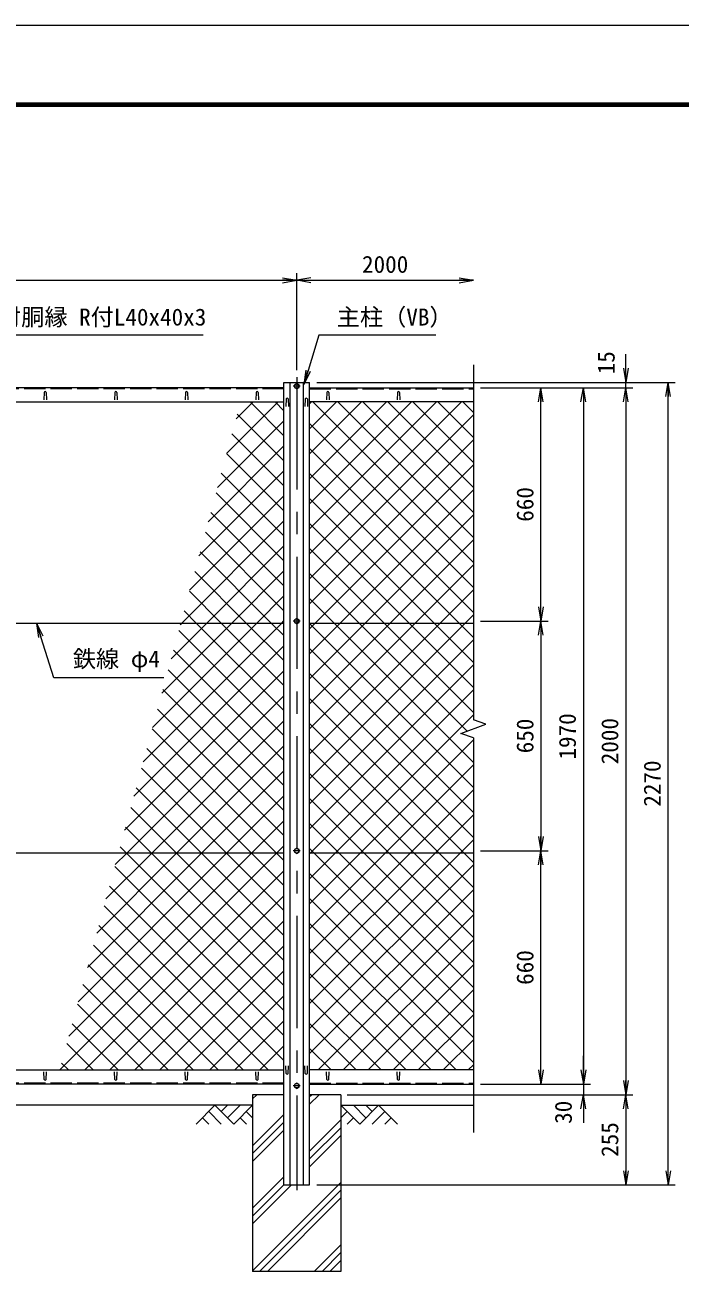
# Model space of a CAD drawing. Units: millimetres, scale not verified. Extents: x -4210 to 4210, y -2972 to 2972.
# Drawn here: x -2144 to -290, y -564 to 2972 of the extents above; entities that cross this region are included whole.
import ezdxf
from ezdxf.enums import TextEntityAlignment as Align

# ---------------------------------------------------------------- set-up
doc = ezdxf.new("R2010")
doc.units = ezdxf.units.MM
doc.header["$LTSCALE"] = 10
doc.linetypes.add('DASHED', pattern=[7.5, 6, -1.5])
doc.linetypes.add('USER1', pattern=[50.8, 31.75, -6.35, 6.35, -6.35])
for name, color, linetype, lineweight in [('0-0_D-STR1', 1, 'Continuous', 18), ('0-1_D-BMK', 2, 'USER1', 13), ('0-2_D-STR-DIM', 7, 'Continuous', 13), ('0-3_D-STR3', 3, 'Continuous', 13), ('0-4_D-BGD', 7, 'Continuous', 18), ('0-5_D-STR4', 7, 'Continuous', 18), ('0-6_D-STR-TXT', 7, 'Continuous', 13), ('0-7_0', 7, 'Continuous', 18), ('0-9_D-STR2', 7, 'Continuous', 13), ('0-A_D-DCR-HCH', 7, 'Continuous', 13), ('0-B_D-TTL', 7, 'Continuous', 18)]:
    doc.layers.add(name, color=color, linetype=linetype, lineweight=lineweight)
doc.styles.add('ＭＳ ゴシック', font='')
doc.styles.get('ＭＳ ゴシック').set_extended_font_data('MS Gothic')

# ---------------------------------------------------------------- blocks, each defined once
blk = doc.blocks.new('_Open')
at = {"layer": '0-7_0'}
blk.add_line((-10, 1.667), (0, 0), dxfattribs=at)
blk.add_lwpolyline([(-10, -1.667), (0, 0), (-10, 0)], dxfattribs=at)

msp = doc.modelspace()

# ---------------------------------------------------------------- linework, layer by layer
at = {"layer": '0-0_D-STR1'}
for p, q in [((-1411.47, 1945.65), (-3342.47, 1945.65)), ((-1393.97, -309.35), (-1393.97, 1960.65)), ((-1355.97, -309.35), (-1355.97, 1960.65)), ((-1338.47, -309.35), (-1338.47, 1960.65)), ((-1338.47, 1945.65), (-874.97, 1945.65)), ((-2089.97, 1932.52), (-2090.72, 1911.02)), ((-2083.97, 1932.52), (-2083.22, 1911.02)), ((-1889.97, 1932.52), (-1890.72, 1911.02)), ((-1883.97, 1932.52), (-1883.22, 1911.02)), ((-1689.97, 1932.52), (-1690.72, 1911.02)), ((-1683.97, 1932.52), (-1683.22, 1911.02)), ((-1489.97, 1932.52), (-1490.72, 1911.02)), ((-1483.97, 1932.52), (-1483.22, 1911.02)), ((-1404.97, 1914.02), (-1405.72, 1892.52)), ((-1398.97, 1914.02), (-1398.22, 1892.52)), ((-1350.97, 1914.02), (-1351.72, 1892.52)), ((-1344.97, 1914.02), (-1344.22, 1892.52)), ((-1289.97, 1932.52), (-1290.72, 1911.02)), ((-1283.97, 1932.52), (-1283.22, 1911.02)), ((-1089.97, 1932.52), (-1090.72, 1911.02)), ((-1083.97, 1932.52), (-1083.22, 1911.02)), ((-3342.47, 1905.65), (-1411.47, 1905.65)), ((-874.97, 1905.65), (-1338.47, 1905.65)), ((-3342.47, 15.65), (-1411.47, 15.65)), ((-2089.97, -11.23), (-2090.72, 10.27)), ((-2083.97, -11.23), (-2083.22, 10.27)), ((-1889.97, -11.23), (-1890.72, 10.27)), ((-1883.97, -11.23), (-1883.22, 10.27)), ((-1689.97, -11.23), (-1690.72, 10.27)), ((-1683.97, -11.23), (-1683.22, 10.27)), ((-1489.97, -11.23), (-1490.72, 10.27)), ((-1483.97, -11.23), (-1483.22, 10.27)), ((-1404.97, 5.98), (-1405.72, 27.48)), ((-1398.97, 5.98), (-1398.22, 27.48)), ((-1350.97, 5.98), (-1351.72, 27.48)), ((-1344.97, 5.98), (-1344.22, 27.48)), ((-874.97, 15.65), (-1338.47, 15.65)), ((-1289.97, -11.23), (-1290.72, 10.27)), ((-1283.97, -11.23), (-1283.22, 10.27)), ((-1089.97, -11.23), (-1090.72, 10.27)), ((-1083.97, -11.23), (-1083.22, 10.27)), ((-1411.47, -24.35), (-3342.47, -24.35)), ((-1338.47, -24.35), (-874.97, -24.35)), ((-1411.47, -309.35), (-1338.47, -309.35))]:
    msp.add_line(p, q, dxfattribs=at)
at = {"layer": '0-0_D-STR1', "linetype": 'DASHED'}
for p, q in [((-1411.47, 1942.65), (-3342.47, 1942.65)), ((-1338.47, 1942.65), (-874.97, 1942.65)), ((-1411.47, -21.35), (-3342.47, -21.35)), ((-1338.47, -21.35), (-874.97, -21.35))]:
    msp.add_line(p, q, dxfattribs=at)
at = {"layer": '0-0_D-STR1'}
msp.add_lwpolyline([(-1411.47, -309.35), (-1411.47, 1960.65), (-1338.47, 1960.65)], dxfattribs=at)
for centre, start, end in [((-2086.97, 1931.27), 22.61986, 157.38014), ((-1886.97, 1931.27), 22.61986, 157.38014), ((-1686.97, 1931.27), 22.61986, 157.38014), ((-1486.97, 1931.27), 22.61986, 157.38014), ((-1401.97, 1912.77), 22.61986, 157.38014), ((-1347.97, 1912.77), 22.61986, 157.38014), ((-1286.97, 1931.27), 22.61986, 157.38014), ((-1086.97, 1931.27), 22.61986, 157.38014), ((-1401.97, 7.23), 202.61986, 337.38014), ((-1347.97, 7.23), 202.61986, 337.38014), ((-2086.97, -9.98), 202.61986, 337.38014), ((-1886.97, -9.98), 202.61986, 337.38014), ((-1686.97, -9.98), 202.61986, 337.38014), ((-1486.97, -9.98), 202.61986, 337.38014), ((-1286.97, -9.98), 202.61986, 337.38014), ((-1086.97, -9.98), 202.61986, 337.38014)]:
    msp.add_arc(centre, 3.25, start, end, dxfattribs=at)
at = {"layer": '0-1_D-BMK'}
for p, q in [((-1364.97, 1950.15), (-1384.97, 1950.15)), ((-1374.97, 1975.65), (-1374.97, -324.35)), ((-1364.97, 1285.65), (-1384.97, 1285.65)), ((-1364.97, 635.65), (-1384.97, 635.65)), ((-1364.97, -28.85), (-1384.97, -28.85))]:
    msp.add_line(p, q, dxfattribs=at)
at = {"layer": '0-2_D-STR-DIM'}
for p, q in [((-1374.97, 1995.65), (-1374.97, 2269.43)), ((-1374.97, 1995.65), (-1374.97, 2269.43)), ((-3374.97, 2249.43), (-1374.97, 2249.43)), ((-1374.97, 2249.43), (-874.97, 2249.43)), ((-443.93, 2000.65), (-443.93, 2040.65)), ((-874.97, 2010.1), (-874.97, 1006.3)), ((-1318.47, 1960.65), (-423.93, 1960.65)), ((-1318.47, 1960.65), (-303.93, 1960.65)), ((-854.97, 1945.65), (-663.93, 1945.65)), ((-854.97, 1945.65), (-543.93, 1945.65)), ((-854.97, 1945.65), (-423.93, 1945.65)), ((-854.97, 1945.65), (-423.93, 1945.65)), ((-683.93, 1285.65), (-683.93, 1945.65)), ((-563.93, 1945.65), (-563.93, -24.35)), ((-443.93, 1945.65), (-443.93, 1960.65)), ((-443.93, 1945.65), (-443.93, -54.35)), ((-323.93, -309.35), (-323.93, 1960.65)), ((-443.93, 1905.65), (-443.93, 1865.65)), ((-854.97, 1285.65), (-663.93, 1285.65)), ((-854.97, 1285.65), (-663.93, 1285.65)), ((-683.93, 1285.65), (-683.93, 635.65)), ((-910.21, 967.82), (-839.74, 993.47)), ((-839.74, 993.47), (-874.97, 1006.3)), ((-874.97, 954.99), (-910.21, 967.82)), ((-874.97, 954.99), (-874.97, -161.66)), ((-854.97, 635.65), (-663.93, 635.65)), ((-854.97, 635.65), (-663.93, 635.65)), ((-683.93, -24.35), (-683.93, 635.65)), ((-563.93, 15.65), (-563.93, 55.65)), ((-854.97, -24.35), (-663.93, -24.35)), ((-854.97, -24.35), (-543.93, -24.35)), ((-854.97, -24.35), (-543.93, -24.35)), ((-563.93, -24.35), (-563.93, -54.35)), ((-1232.2, -54.35), (-423.93, -54.35)), ((-1229.97, -54.35), (-543.93, -54.35)), ((-1229.97, -54.35), (-423.93, -54.35)), ((-443.93, -54.35), (-443.93, -309.35)), ((-563.93, -94.35), (-563.93, -134.35)), ((-1318.47, -309.35), (-423.93, -309.35)), ((-1318.47, -309.35), (-303.93, -309.35))]:
    msp.add_line(p, q, dxfattribs=at)
at = {"layer": '0-3_D-STR3'}
for p, q in [((-1374.97, 1957.65), (-1381.47, 1953.9)), ((-1381.47, 1953.9), (-1381.47, 1946.39)), ((-1381.47, 1946.39), (-1374.97, 1942.64)), ((-1368.47, 1953.9), (-1374.97, 1957.65)), ((-1374.97, 1942.64), (-1368.47, 1946.39)), ((-1368.47, 1946.39), (-1368.47, 1953.9)), ((-1411.47, 1278.9), (-3342.47, 1278.9)), ((-874.97, 1278.9), (-1338.47, 1278.9)), ((-1374.97, 643.15), (-1381.47, 639.4)), ((-1381.47, 639.4), (-1381.47, 631.89)), ((-1368.47, 639.4), (-1374.97, 643.15)), ((-1368.47, 631.89), (-1368.47, 639.4)), ((-1411.47, 628.9), (-3342.47, 628.9)), ((-1381.47, 631.89), (-1374.97, 628.14)), ((-1374.97, 628.14), (-1368.47, 631.89)), ((-874.97, 628.9), (-1338.47, 628.9)), ((-1374.97, -21.35), (-1381.47, -25.1)), ((-1381.47, -25.1), (-1381.47, -32.61)), ((-1381.47, -32.61), (-1374.97, -36.36)), ((-1368.47, -25.1), (-1374.97, -21.35)), ((-1374.97, -36.36), (-1368.47, -32.61)), ((-1368.47, -32.61), (-1368.47, -25.1))]:
    msp.add_line(p, q, dxfattribs=at)
msp.add_lwpolyline([(-1368.47, 1289.4), (-1374.97, 1293.15), (-1381.47, 1289.4), (-1381.47, 1281.89), (-1374.97, 1278.14), (-1368.47, 1281.89)], close=True, dxfattribs=at)
for centre in [(-1374.97, 1950.15), (-1374.97, 1285.65), (-1374.97, 635.65), (-1374.97, -28.85)]:
    msp.add_circle(centre, 6.25, dxfattribs=at)
at = {"layer": '0-4_D-BGD'}
for p, q in [((-1499.97, -84.35), (-3249.97, -84.35)), ((-1249.97, -84.35), (-874.97, -84.35))]:
    msp.add_line(p, q, dxfattribs=at)
at = {"layer": '0-5_D-STR4'}
for p, q in [((-1499.97, -54.35), (-1499.97, -554.35)), ((-1411.47, -54.35), (-1499.97, -54.35)), ((-1249.97, -54.35), (-1338.47, -54.35)), ((-1249.97, -54.35), (-1249.97, -554.35)), ((-1249.97, -554.35), (-1499.97, -554.35))]:
    msp.add_line(p, q, dxfattribs=at)
at = {"layer": '0-6_D-STR-TXT'}
for points in [[(-1640.07, 2094.51), (-2337.95, 2094.51), (-2383.31, 1947.56)], [(-981.26, 2094.53), (-1312.64, 2094.53), (-1354.33, 1956.86)], [(-1750.92, 1125.27), (-2062.25, 1125.27), (-2110.34, 1276.99)]]:
    msp.add_lwpolyline(points, dxfattribs=at)
at = {"layer": '0-9_D-STR2'}
for p, q in [((-1573.08, 1760.61), (-1428.05, 1905.65)), ((-1546.79, 1857.61), (-1498.76, 1905.65)), ((-1411.47, 1809.89), (-1507.23, 1905.65)), ((-1411.47, 1880.61), (-1436.52, 1905.65)), ((-1338.47, 1900.29), (-1333.11, 1905.65)), ((-1338.47, 1829.58), (-1262.4, 1905.65)), ((-1338.47, 1758.86), (-1191.69, 1905.65)), ((-1338.47, 1688.15), (-1120.98, 1905.65)), ((-1338.47, 1617.44), (-1050.27, 1905.65)), ((-1338.47, 1546.73), (-979.56, 1905.65)), ((-1338.47, 1476.02), (-908.85, 1905.65)), ((-874.97, 1451.3), (-1329.32, 1905.65)), ((-874.97, 1522.01), (-1258.61, 1905.65)), ((-874.97, 1592.72), (-1187.9, 1905.65)), ((-874.97, 1663.43), (-1117.19, 1905.65)), ((-874.97, 1734.14), (-1046.48, 1905.65)), ((-874.97, 1804.85), (-975.77, 1905.65)), ((-874.97, 1875.56), (-905.06, 1905.65)), ((-1599.37, 1663.61), (-1411.47, 1851.51)), ((-1411.47, 1739.18), (-1543.19, 1870.9)), ((-1338.47, 1405.31), (-874.97, 1868.81)), ((-874.97, 1380.59), (-1338.47, 1844.09)), ((-1411.47, 1668.47), (-1558.27, 1815.27)), ((-1625.66, 1566.61), (-1411.47, 1780.8)), ((-1338.47, 1334.6), (-874.97, 1798.1)), ((-874.97, 1309.88), (-1338.47, 1773.38)), ((-1411.47, 1597.76), (-1573.35, 1759.64)), ((-1651.95, 1469.62), (-1411.47, 1710.09)), ((-1411.47, 1527.05), (-1588.43, 1704)), ((-914.7, 1278.9), (-1338.47, 1702.67)), ((-1323.47, 1278.9), (-874.97, 1727.39)), ((-1678.24, 1372.62), (-1411.47, 1639.38)), ((-1411.47, 1456.34), (-1603.5, 1648.37)), ((-985.41, 1278.9), (-1338.47, 1631.96)), ((-1252.76, 1278.9), (-874.97, 1656.68)), ((-1411.47, 1385.63), (-1618.58, 1592.74)), ((-1701.25, 1278.9), (-1411.47, 1568.67)), ((-1056.12, 1278.9), (-1338.47, 1561.25)), ((-1182.05, 1278.9), (-874.97, 1585.97)), ((-1411.47, 1314.92), (-1633.66, 1537.1)), ((-1630.54, 1278.9), (-1411.47, 1497.96)), ((-1111.34, 1278.9), (-874.97, 1515.26)), ((-1446.16, 1278.9), (-1648.74, 1481.47)), ((-1516.87, 1278.9), (-1663.81, 1425.84)), ((-1559.83, 1278.9), (-1411.47, 1427.25)), ((-1040.63, 1278.9), (-874.97, 1444.55)), ((-1587.58, 1278.9), (-1678.89, 1370.21)), ((-1489.12, 1278.9), (-1411.47, 1356.54)), ((-969.91, 1278.9), (-874.97, 1373.84)), ((-1658.29, 1278.9), (-1693.97, 1314.57)), ((-1809.69, 887.62), (-1418.41, 1278.9)), ((-1783.4, 984.62), (-1489.12, 1278.9)), ((-1757.11, 1081.62), (-1559.83, 1278.9)), ((-1730.82, 1178.62), (-1630.54, 1278.9)), ((-1704.53, 1275.62), (-1701.25, 1278.9)), ((-1411.47, 1032.08), (-1658.29, 1278.9)), ((-1411.47, 1102.79), (-1587.58, 1278.9)), ((-1411.47, 1173.5), (-1516.87, 1278.9)), ((-1411.47, 1244.21), (-1446.16, 1278.9)), ((-1418.41, 1278.9), (-1411.47, 1285.83)), ((-1338.47, 1263.89), (-1323.47, 1278.9)), ((-1338.47, 1193.18), (-1252.76, 1278.9)), ((-1338.47, 1122.47), (-1182.05, 1278.9)), ((-1338.47, 1051.76), (-1111.34, 1278.9)), ((-1338.47, 981.05), (-1040.63, 1278.9)), ((-1338.47, 910.34), (-969.91, 1278.9)), ((-1338.47, 839.63), (-899.2, 1278.9)), ((-874.97, 814.9), (-1338.47, 1278.4)), ((-874.97, 1097.75), (-1056.12, 1278.9)), ((-874.97, 1168.46), (-985.41, 1278.9)), ((-874.97, 1239.17), (-914.7, 1278.9)), ((-899.2, 1278.9), (-874.97, 1303.13)), ((-1411.47, 961.37), (-1709.05, 1258.94)), ((-1835.97, 790.62), (-1411.47, 1215.12)), ((-1411.47, 890.66), (-1724.13, 1203.31)), ((-1338.47, 768.91), (-874.97, 1232.41)), ((-874.97, 744.19), (-1338.47, 1207.69)), ((-1862.26, 693.62), (-1411.47, 1144.41)), ((-1411.47, 819.94), (-1739.2, 1147.67)), ((-1338.47, 698.2), (-874.97, 1161.7)), ((-874.97, 673.48), (-1338.47, 1136.98)), ((-1856.27, 628.9), (-1411.47, 1073.7)), ((-1411.47, 749.23), (-1754.28, 1092.04)), ((-901.1, 628.9), (-1338.47, 1066.27)), ((-1337.07, 628.9), (-874.97, 1090.99)), ((-1411.47, 678.52), (-1769.36, 1036.41)), ((-1785.56, 628.9), (-1411.47, 1002.98)), ((-971.81, 628.9), (-1338.47, 995.56)), ((-1266.36, 628.9), (-874.97, 1020.28)), ((-840.96, 993.03), (-842.37, 994.43)), ((-1432.56, 628.9), (-1784.44, 980.78)), ((-1503.27, 628.9), (-1799.51, 925.14)), ((-1714.85, 628.9), (-1411.47, 932.27)), ((-1042.52, 628.9), (-1338.47, 924.85)), ((-1195.65, 628.9), (-874.97, 949.57)), ((-1573.98, 628.9), (-1814.59, 869.51)), ((-1644.14, 628.9), (-1411.47, 861.56)), ((-1113.23, 628.9), (-1338.47, 854.14)), ((-1124.94, 628.9), (-874.97, 878.86)), ((-1644.69, 628.9), (-1829.67, 813.88)), ((-1573.43, 628.9), (-1411.47, 790.85)), ((-1183.94, 628.9), (-1338.47, 783.43)), ((-1054.23, 628.9), (-874.97, 808.15)), ((-1715.4, 628.9), (-1844.75, 758.24)), ((-1502.72, 628.9), (-1411.47, 720.14)), ((-1254.65, 628.9), (-1338.47, 712.72)), ((-983.52, 628.9), (-874.97, 737.44)), ((-1786.11, 628.9), (-1859.83, 702.61)), ((-1856.82, 628.9), (-1874.9, 646.98)), ((-1325.36, 628.9), (-1338.47, 642.01)), ((-912.81, 628.9), (-874.97, 666.73)), ((-2020, 111.62), (-1502.72, 628.9)), ((-1993.71, 208.62), (-1573.43, 628.9)), ((-1967.42, 305.62), (-1644.14, 628.9)), ((-1941.13, 402.62), (-1714.85, 628.9)), ((-1914.84, 499.62), (-1785.56, 628.9)), ((-1888.55, 596.62), (-1856.27, 628.9)), ((-1411.47, 183.55), (-1856.82, 628.9)), ((-1411.47, 254.26), (-1786.11, 628.9)), ((-1411.47, 324.97), (-1715.4, 628.9)), ((-1411.47, 395.68), (-1644.69, 628.9)), ((-1411.47, 466.39), (-1573.98, 628.9)), ((-1411.47, 537.1), (-1503.27, 628.9)), ((-1411.47, 607.81), (-1432.56, 628.9)), ((-1338.47, 627.49), (-1337.07, 628.9)), ((-1338.47, 556.78), (-1266.36, 628.9)), ((-1338.47, 486.07), (-1195.65, 628.9)), ((-1338.47, 415.36), (-1124.94, 628.9)), ((-1338.47, 344.65), (-1054.23, 628.9)), ((-1338.47, 273.94), (-983.52, 628.9)), ((-1338.47, 203.23), (-912.81, 628.9)), ((-874.97, 178.51), (-1325.36, 628.9)), ((-874.97, 249.22), (-1254.65, 628.9)), ((-874.97, 319.93), (-1183.94, 628.9)), ((-874.97, 390.64), (-1113.23, 628.9)), ((-874.97, 461.35), (-1042.52, 628.9)), ((-874.97, 532.06), (-971.81, 628.9)), ((-874.97, 602.77), (-901.1, 628.9)), ((-1974.55, 15.65), (-1411.47, 578.72)), ((-1411.47, 112.84), (-1889.98, 591.34)), ((-1338.47, 132.52), (-874.97, 596.02)), ((-874.97, 107.8), (-1338.47, 571.3)), ((-1411.47, 42.13), (-1905.06, 535.71)), ((-1903.84, 15.65), (-1411.47, 508.01)), ((-1338.47, 61.81), (-874.97, 525.31)), ((-874.97, 37.09), (-1338.47, 500.59)), ((-1455.7, 15.65), (-1920.14, 480.08)), ((-1526.41, 15.65), (-1935.21, 424.45)), ((-1833.13, 15.65), (-1411.47, 437.3)), ((-924.25, 15.65), (-1338.47, 429.88)), ((-1313.93, 15.65), (-874.97, 454.6)), ((-1597.13, 15.65), (-1950.29, 368.81)), ((-1762.42, 15.65), (-1411.47, 366.59)), ((-994.96, 15.65), (-1338.47, 359.16)), ((-1243.21, 15.65), (-874.97, 383.89)), ((-1667.84, 15.65), (-1965.37, 313.18)), ((-1691.71, 15.65), (-1411.47, 295.88)), ((-1065.67, 15.65), (-1338.47, 288.45)), ((-1172.5, 15.65), (-874.97, 313.18)), ((-1738.55, 15.65), (-1980.45, 257.55)), ((-1621, 15.65), (-1411.47, 225.17)), ((-1136.38, 15.65), (-1338.47, 217.74)), ((-1101.79, 15.65), (-874.97, 242.47)), ((-1809.26, 15.65), (-1995.53, 201.91)), ((-1879.97, 15.65), (-2010.6, 146.28)), ((-1550.28, 15.65), (-1411.47, 154.46)), ((-1207.09, 15.65), (-1338.47, 147.03)), ((-1031.08, 15.65), (-874.97, 171.75)), ((-1950.68, 15.65), (-2025.68, 90.65)), ((-1479.57, 15.65), (-1411.47, 83.75)), ((-1277.8, 15.65), (-1338.47, 76.32)), ((-960.37, 15.65), (-874.97, 101.04)), ((-2021.39, 15.65), (-2040.76, 35.02)), ((-889.66, 15.65), (-874.97, 30.33))]:
    msp.add_line(p, q, dxfattribs=at)
for points in [[(-874.97, 1027.04), (-1126.84, 1278.9), (-1338.47, 1490.54)], [(-892.81, 974.16), (-1197.55, 1278.9), (-1338.47, 1419.82)], [(-874.97, 885.61), (-1268.26, 1278.9), (-1338.47, 1349.11)], [(-2045.26, 15.65), (-1432.01, 628.9), (-1411.47, 649.43)]]:
    msp.add_lwpolyline(points, dxfattribs=at)
at = {"layer": '0-A_D-DCR-HCH'}
for p, q in [((-1499.97, -66.14), (-1488.19, -54.35)), ((-1338.47, -81.42), (-1311.41, -54.35)), ((-1338.47, -59.32), (-1333.51, -54.35)), ((-1606.4, -84.35), (-1659.61, -137.57)), ((-1624.14, -102.09), (-1588.5, -137.57)), ((-1606.4, -84.35), (-1553.19, -137.57)), ((-1588.66, -102.09), (-1570.92, -84.35)), ((-1570.92, -119.83), (-1535.45, -84.35)), ((-1553.19, -137.57), (-1499.97, -84.35)), ((-1517.71, -102.09), (-1499.97, -119.75)), ((-1196.76, -137.57), (-1249.97, -84.35)), ((-1232.24, -102.09), (-1249.97, -119.75)), ((-1179.03, -119.83), (-1214.5, -84.35)), ((-1143.55, -84.35), (-1196.76, -137.57)), ((-1161.2, -102.18), (-1179.03, -84.35)), ((-1125.81, -102.09), (-1161.45, -137.57)), ((-1143.55, -84.35), (-1090.34, -137.57)), ((-1641.87, -119.83), (-1624.05, -137.57)), ((-1535.45, -119.83), (-1517.63, -137.57)), ((-1499.97, -198.72), (-1411.47, -110.22)), ((-1499.97, -220.82), (-1411.47, -132.32)), ((-1338.47, -214), (-1249.97, -125.5)), ((-1214.5, -119.83), (-1232.32, -137.57)), ((-1108.08, -119.83), (-1125.89, -137.57)), ((-1499.97, -242.92), (-1411.47, -154.42)), ((-1338.47, -236.09), (-1249.97, -147.59)), ((-1338.47, -258.19), (-1249.97, -169.69)), ((-1499.97, -375.5), (-1411.47, -287)), ((-1499.97, -552.27), (-1249.97, -302.27)), ((-1499.97, -397.59), (-1411.47, -309.09)), ((-1499.97, -419.69), (-1389.64, -309.35)), ((-1479.96, -554.35), (-1249.97, -324.37)), ((-1457.86, -554.35), (-1249.97, -346.47)), ((-1325.28, -554.35), (-1249.97, -479.05)), ((-1303.18, -554.35), (-1249.97, -501.15)), ((-1281.08, -554.35), (-1249.97, -523.25))]:
    msp.add_line(p, q, dxfattribs=at)
at = {"layer": '0-B_D-TTL', "color": 2}
msp.add_lwpolyline([(-4190, 2971.67), (4210, 2971.67), (4210, -2968.33), (-4190, -2968.33)], close=True, dxfattribs=at)
at = {"layer": '0-B_D-TTL'}
for points in [[(-3920, 2751.67), (3940, 2751.67), (3940, -2748.33), (-3920, -2748.33)], [(-3917.5, 2749.17), (3937.5, 2749.17), (3937.5, -2745.83), (-3917.5, -2745.83)], [(-3915, 2746.67), (3935, 2746.67), (3935, -2743.33), (-3915, -2743.33)], [(-3912.5, 2744.17), (3932.5, 2744.17), (3932.5, -2740.83), (-3912.5, -2740.83)], [(-3910, 2741.67), (3930, 2741.67), (3930, -2738.33), (-3910, -2738.33)]]:
    msp.add_lwpolyline(points, close=True, dxfattribs=at)

# ---------------------------------------------------------------- block references
at = {"layer": '0-2_D-STR-DIM', "xscale": 4, "yscale": 4}
for p in [(-1374.97, 2249.43), (-874.97, 2249.43)]:
    msp.add_blockref('_Open', p, dxfattribs=at)
for p, rotation in [((-1374.97, 2249.43), 180), ((-443.93, 1960.65), 270), ((-683.93, 1945.65), 90), ((-563.93, 1945.65), 90), ((-443.93, 1945.65), 90), ((-443.93, 1945.65), 90), ((-323.93, 1960.65), 90), ((-683.93, 1285.65), 270), ((-683.93, 1285.65), 90), ((-683.93, 635.65), 270), ((-683.93, 635.65), 90), ((-683.93, -24.35), 270), ((-563.93, -24.35), 270), ((-563.93, -24.35), 270), ((-443.93, -54.35), 270), ((-563.93, -54.35), 90), ((-443.93, -54.35), 90), ((-443.93, -309.35), 270), ((-323.93, -309.35), 270)]:
    msp.add_blockref('_Open', p, dxfattribs=dict(at, rotation=rotation))
at = {"layer": '0-6_D-STR-TXT', "xscale": 4, "yscale": 4}
for p, rotation in [((-1354.91, 1954.95), 253.14944), ((-2110.95, 1278.9), 107.58773)]:
    msp.add_blockref('_Open', p, dxfattribs=dict(at, rotation=rotation))

# ---------------------------------------------------------------- texts
at = {"layer": '0-2_D-STR-DIM', "style": 'ＭＳ ゴシック'}
msp.add_text('2000', height=48.09, dxfattribs=at).set_placement((-1190.24, 2256.18), align=Align.BOTTOM_LEFT)
for s, p in [('15', (-460.87, 1983.47)), ('660', (-690.68, 1566.38)), ('650', (-690.68, 911.38)), ('1970', (-570.68, 893.73)), ('2000', (-450.68, 880.38)), ('2270', (-330.68, 760.38)), ('660', (-690.68, 256.38)), ('30', (-582.19, -136.78)), ('255', (-450.68, -230.22))]:
    msp.add_text(s, height=48.09, rotation=90, dxfattribs=at).set_placement(p, align=Align.BOTTOM_LEFT)
at = {"layer": '0-6_D-STR-TXT', "style": 'ＭＳ ゴシック'}
for s, p in [('爪付胴縁 R付L40x40x3', (-2286.01, 2107.1)), ('主柱（VB）', (-1261.72, 2107.11)), ('鉄線 φ4', (-2008.53, 1140.14))]:
    msp.add_text(s, height=48.09, dxfattribs=at).set_placement(p, align=Align.BOTTOM_LEFT)

doc.saveas('drawing.dxf')
